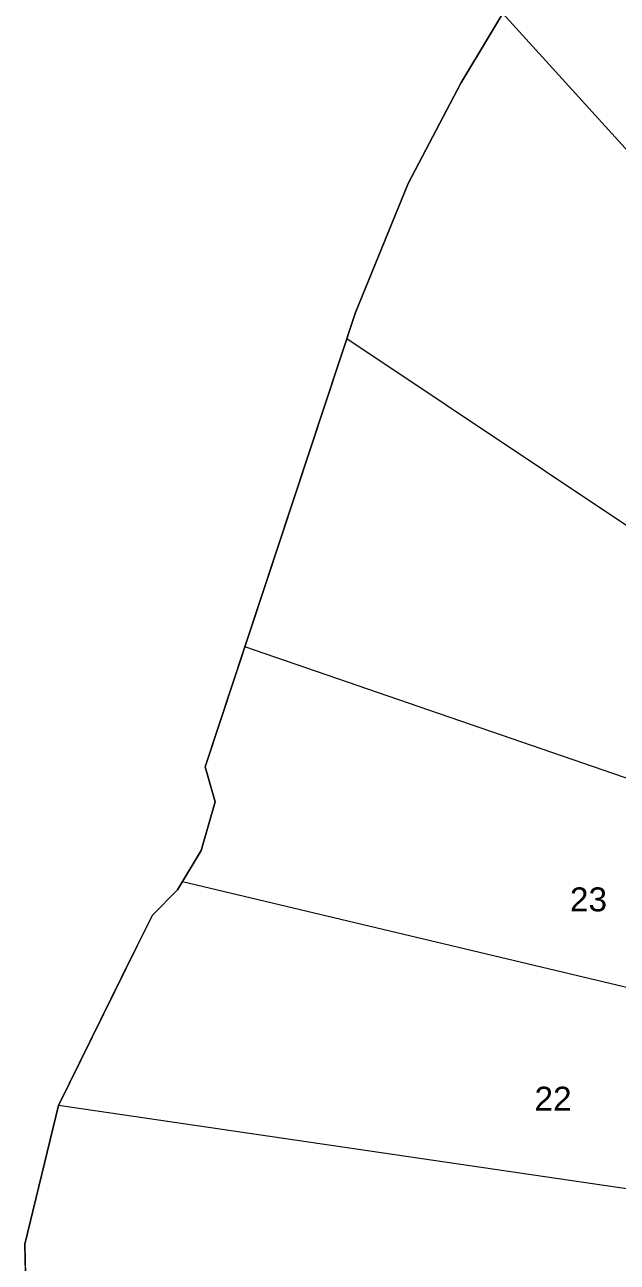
# Model space of a CAD drawing. Header units: metres. Extents: x 0 to 309348, y 0 to 6272736.
# Drawn here: x 308457.6 to 308502.2, y 6272132.6 to 6272225.7 of the extents above; entities that cross this region are included whole.
import ezdxf

# ---------------------------------------------------------------- set-up
doc = ezdxf.new("R2010")
doc.units = ezdxf.units.M
doc.layers.add('_User Miscellaneous1', color=30, linetype='Continuous', lineweight=13)
doc.layers.add('Cadastre Developer_SP_NEW', color=92, linetype='Continuous', lineweight=15)
doc.styles.get("Standard").update_dxf_attribs({"font": 'arial.ttf'})

msp = doc.modelspace()

# ---------------------------------------------------------------- linework, layer by layer
at = {"layer": '_User Miscellaneous1'}
msp.add_lwpolyline([(308463.01045, 6272028.84718), (308462.88415, 6272037.73442), (308462.43007, 6272062.11622), (308462.12525, 6272078.47843), (308461.8236, 6272080.4527), (308458.65473, 6272101.18628), (308458.37166, 6272103.03834), (308457.91034, 6272122.34875), (308457.63214, 6272133.99443), (308460.16081, 6272144.41494), (308465.71847, 6272155.66225), (308467.2347, 6272158.73072), (308469.14016, 6272160.63617), (308470.91658, 6272163.58337), (308471.97228, 6272167.26588), (308471.21009, 6272169.88454), (308474.19858, 6272178.9143), (308482.51868, 6272204.05361), (308486.48429, 6272213.75346), (308490.44726, 6272221.29674), (308494.76932, 6272228.48022)], dxfattribs=at)
at = {"layer": 'Cadastre Developer_SP_NEW'}
for p, q in [((308531.58681, 6272184.75887), (308493.59778, 6272226.53307)), ((308521.20773, 6272175.82879), (308481.86259, 6272202.07121)), ((308516.34984, 6272164.39728), (308474.19858, 6272178.9143)), ((308514.16253, 6272150.61303), (308469.50168, 6272161.23596)), ((308511.97522, 6272136.82877), (308460.16081, 6272144.41494))]:
    msp.add_line(p, q, dxfattribs=at)
for points in [[(308494.76932, 6272228.48022), (308490.44726, 6272221.29674), (308486.48429, 6272213.75346), (308482.51868, 6272204.05361)], [(308494.76932, 6272228.48022), (308490.44726, 6272221.29674), (308486.48429, 6272213.75346), (308482.51868, 6272204.05361)], [(308482.51868, 6272204.05361), (308471.21009, 6272169.88454), (308471.97228, 6272167.26588), (308470.91658, 6272163.58337), (308469.14016, 6272160.63617), (308467.2347, 6272158.73072)], [(308482.51868, 6272204.05361), (308473.23889, 6272176.01458), (308471.21009, 6272169.88454)], [(308467.2347, 6272158.73072), (308466.09835, 6272156.43104)], [(308466.09835, 6272156.43104), (308460.16081, 6272144.41494), (308457.63214, 6272133.99443), (308457.77333, 6272128.08411)], [(308466.09835, 6272156.43104), (308460.16081, 6272144.41494), (308457.63214, 6272133.99443), (308457.77333, 6272128.08411)]]:
    msp.add_lwpolyline(points, dxfattribs=at)

# ---------------------------------------------------------------- texts
for s, p in [('23', (308498.65524, 6272159.02071)), ('22', (308495.98992, 6272144.03414))]:
    msp.add_text(s, height=1.8, rotation=359.93, dxfattribs=at).set_placement(p)

doc.saveas('drawing.dxf')
